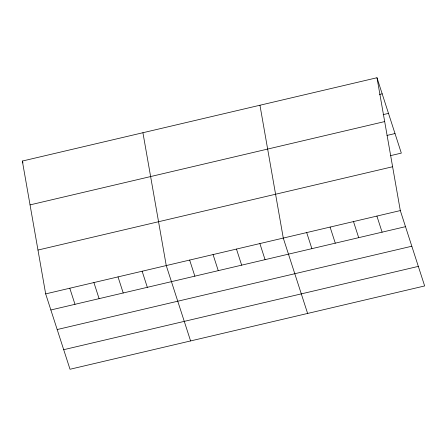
<?xml version="1.0" encoding="UTF-8"?>
<svg xmlns="http://www.w3.org/2000/svg" width="447" height="447" viewBox="0 0 447 447"><rect width="100%" height="100%" fill="white"/><g stroke="black" fill="none" stroke-linecap="round" stroke-linejoin="round"><path stroke-width="0.67" d="M376.983 77.739L400.305 210.582L424.65 285.951L70.017 369.261L45.672 293.891L22.35 161.049L376.983 77.739L401.328 153.109L390.628 155.623M379.503 94.451L382.179 93.825M383.146 114.644L388.499 113.387M30.05 204.888L384.683 121.578M386.985 135.43L395.008 133.547M37.978 250.052L392.611 166.748M45.672 293.891L400.305 210.582M50.869 309.978L405.502 226.668M57.188 329.54L411.821 246.23M63.697 349.699L418.331 266.39M376.899 216.085L382.096 232.166M353.493 221.583L358.69 237.664M330.087 227.082L335.284 243.162M306.681 232.58L311.877 248.661M307.62 313.442L283.281 238.078L259.953 105.229M259.875 243.576L265.065 259.657M236.469 249.074L241.659 265.155M213.063 254.572L218.253 270.653M189.657 260.07L194.847 276.157M190.59 340.938L166.25 265.568L142.923 132.725M142.135 271.234L147.331 287.315M118.019 276.9L123.216 292.981M93.904 282.56L99.1 298.646M69.788 288.226L74.984 304.312M22.35 161.049L22.976 162.976"/></g></svg>
